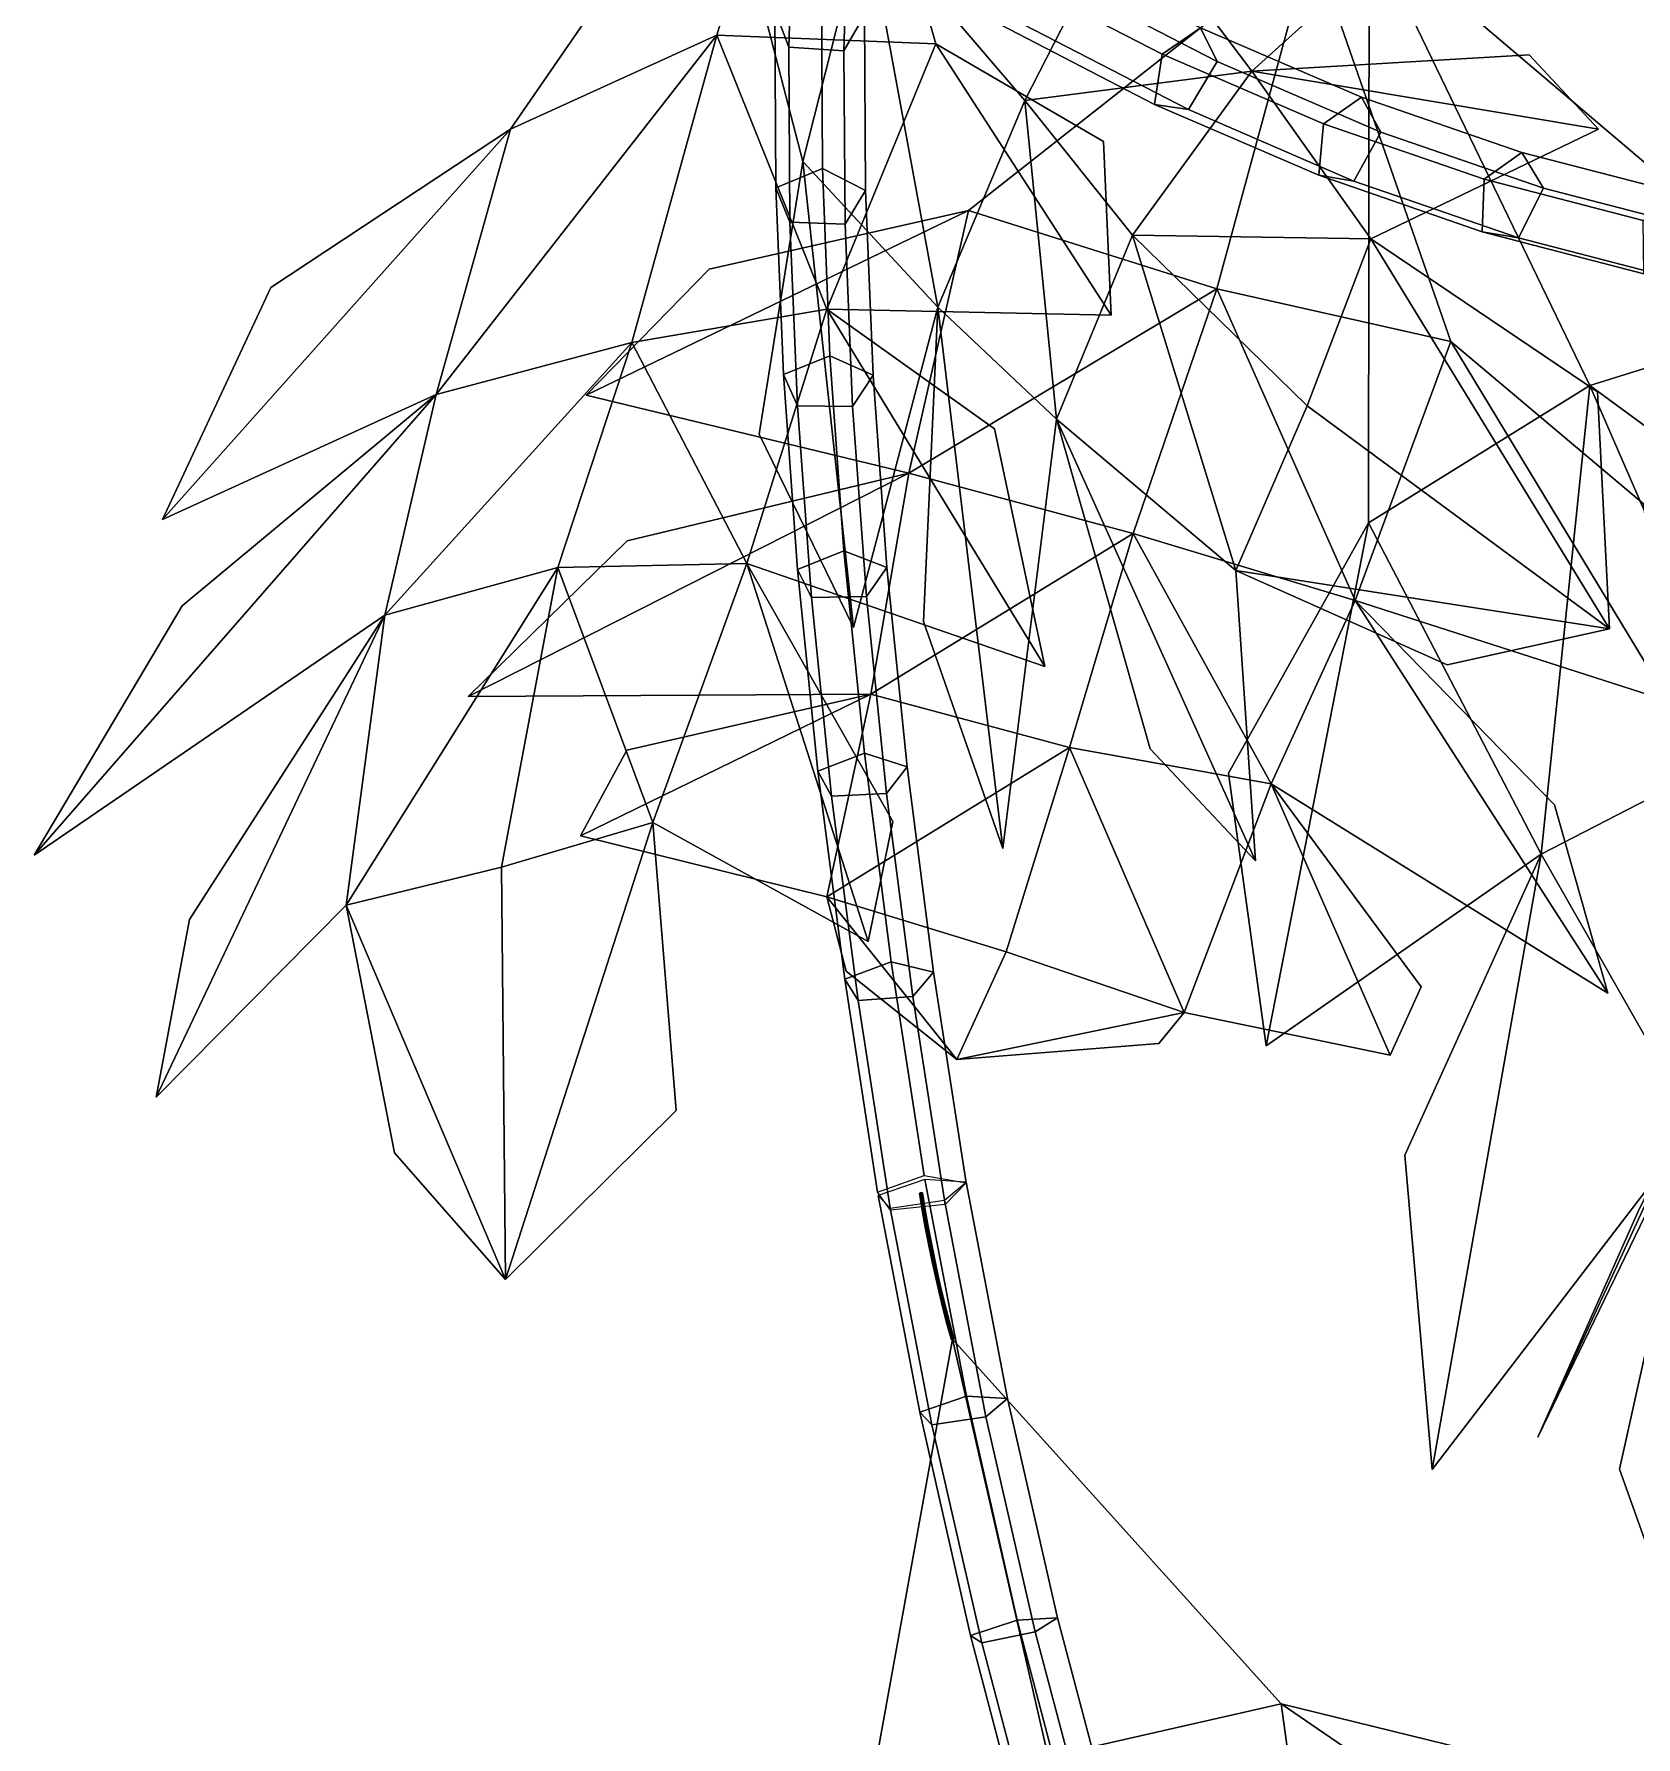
# Model space of a CAD drawing. Header units: metres. Extents: x -349 to 464, y -383 to 362.
# Drawn here: x 337.46 to 377.43, y -201.51 to -159.02 of the extents above; entities that cross this region are included whole.
import ezdxf

# ---------------------------------------------------------------- set-up
doc = ezdxf.new("R2010")
doc.units = ezdxf.units.M

msp = doc.modelspace()

# ---------------------------------------------------------------- linework, layer by layer
at = {"layer": 'Breeder_Leaf', "color": 3}
for points in [[(357.2766, -149.8851, 290.372), (354.4991, -159.0443, 282.0189), (349.3511, -161.3865, 285.3964)], [(357.2766, -149.8851, 290.372), (349.3511, -161.3865, 285.3964), (354.4991, -159.0443, 282.0189)], [(359.9631, -159.2577, 279.201), (354.4991, -159.0443, 282.0189), (357.2766, -149.8851, 290.372)], [(359.9631, -159.2577, 279.201), (357.2766, -149.8851, 290.372), (354.4991, -159.0443, 282.0189)], [(353.6752, -150.7187, 406.0188), (358.2028, -156.0275, 395.4028), (356.6429, -162.1953, 397.1117)], [(353.6752, -150.7187, 406.0188), (356.6429, -162.1953, 397.1117), (358.2028, -156.0275, 395.4028)], [(364.6937, -155.7612, 385.8915), (374.3899, -154.0391, 373.707), (367.8481, -159.9431, 379.9754)], [(364.6937, -155.7612, 385.8915), (367.8481, -159.9431, 379.9754), (374.3899, -154.0391, 373.707)], [(364.6937, -155.7612, 385.8915), (362.1851, -160.6739, 387.6661), (358.2028, -156.0275, 395.4028)], [(364.6937, -155.7612, 385.8915), (358.2028, -156.0275, 395.4028), (362.1851, -160.6739, 387.6661)], [(364.6937, -155.7612, 385.8915), (367.8481, -159.9431, 379.9754), (362.1851, -160.6739, 387.6661)], [(364.6937, -155.7612, 385.8915), (362.1851, -160.6739, 387.6661), (367.8481, -159.9431, 379.9754)], [(358.2028, -156.0275, 395.4028), (360.0079, -165.8353, 389.1644), (356.6429, -162.1953, 397.1117)], [(358.2028, -156.0275, 395.4028), (356.6429, -162.1953, 397.1117), (360.0079, -165.8353, 389.1644)], [(358.2028, -156.0275, 395.4028), (362.1851, -160.6739, 387.6661), (360.0079, -165.8353, 389.1644)], [(358.2028, -156.0275, 395.4028), (360.0079, -165.8353, 389.1644), (362.1851, -160.6739, 387.6661)], [(369.3385, -156.6779, 81.3056), (366.9721, -165.3768, 90.2562), (360.7792, -163.4217, 91.3612)], [(369.3385, -156.6779, 81.3056), (360.7792, -163.4217, 91.3612), (366.9721, -165.3768, 90.2562)], [(372.8115, -166.6852, 91.681), (366.9721, -165.3768, 90.2562), (369.3385, -156.6779, 81.3056)], [(372.8115, -166.6852, 91.681), (369.3385, -156.6779, 81.3056), (366.9721, -165.3768, 90.2562)], [(370.7701, -156.3867, 79.3538), (376.2766, -167.783, 78.2653), (370.7577, -171.2141, 79.3443)], [(370.7701, -156.3867, 79.3538), (370.7577, -171.2141, 79.3443), (376.2766, -167.783, 78.2653)], [(382.0763, -165.979, 79.2399), (376.2766, -167.783, 78.2653), (370.7701, -156.3867, 79.3538)], [(382.0763, -165.979, 79.2399), (370.7701, -156.3867, 79.3538), (376.2766, -167.783, 78.2653)], [(354.4991, -159.0443, 282.0189), (347.4951, -168.0143, 279.0433), (349.3511, -161.3865, 285.3964)], [(354.4991, -159.0443, 282.0189), (349.3511, -161.3865, 285.3964), (347.4951, -168.0143, 279.0433)], [(354.4991, -159.0443, 282.0189), (352.3749, -166.7156, 276.1927), (347.4951, -168.0143, 279.0433)], [(354.4991, -159.0443, 282.0189), (347.4951, -168.0143, 279.0433), (352.3749, -166.7156, 276.1927)], [(357.2463, -165.8831, 273.1673), (352.3749, -166.7156, 276.1927), (354.4991, -159.0443, 282.0189)], [(357.2463, -165.8831, 273.1673), (354.4991, -159.0443, 282.0189), (352.3749, -166.7156, 276.1927)], [(359.9631, -159.2577, 279.201), (357.2463, -165.8831, 273.1673), (354.4991, -159.0443, 282.0189)], [(359.9631, -159.2577, 279.201), (354.4991, -159.0443, 282.0189), (357.2463, -165.8831, 273.1673)], [(359.9631, -159.2577, 279.201), (364.3354, -166.0297, 268.6732), (357.2463, -165.8831, 273.1673)], [(359.9631, -159.2577, 279.201), (357.2463, -165.8831, 273.1673), (364.3354, -166.0297, 268.6732)], [(359.9631, -159.2577, 279.201), (364.1412, -161.6953, 273.8646), (364.3354, -166.0297, 268.6732)], [(359.9631, -159.2577, 279.201), (364.3354, -166.0297, 268.6732), (364.1412, -161.6953, 273.8646)], [(367.8481, -159.9431, 379.9754), (374.7634, -159.5377, 373.1823), (376.4932, -161.3863, 370.8174)], [(367.8481, -159.9431, 379.9754), (376.4932, -161.3863, 370.8174), (374.7634, -159.5377, 373.1823)], [(367.8481, -159.9431, 379.9754), (364.8646, -164.0382, 381.1618), (362.1851, -160.6739, 387.6661)], [(367.8481, -159.9431, 379.9754), (362.1851, -160.6739, 387.6661), (364.8646, -164.0382, 381.1618)], [(367.8481, -159.9431, 379.9754), (370.8138, -164.1302, 372.9395), (364.8646, -164.0382, 381.1618)], [(367.8481, -159.9431, 379.9754), (364.8646, -164.0382, 381.1618), (370.8138, -164.1302, 372.9395)], [(367.8481, -159.9431, 379.9754), (376.4932, -161.3863, 370.8174), (370.8138, -164.1302, 372.9395)], [(367.8481, -159.9431, 379.9754), (370.8138, -164.1302, 372.9395), (376.4932, -161.3863, 370.8174)], [(362.1851, -160.6739, 387.6661), (362.9686, -168.6219, 382.4772), (360.0079, -165.8353, 389.1644)], [(362.1851, -160.6739, 387.6661), (360.0079, -165.8353, 389.1644), (362.9686, -168.6219, 382.4772)], [(362.1851, -160.6739, 387.6661), (364.8646, -164.0382, 381.1618), (362.9686, -168.6219, 382.4772)], [(362.1851, -160.6739, 387.6661), (362.9686, -168.6219, 382.4772), (364.8646, -164.0382, 381.1618)], [(347.4951, -168.0143, 279.0433), (340.6641, -171.1283, 282.8591), (349.3511, -161.3865, 285.3964)], [(347.4951, -168.0143, 279.0433), (349.3511, -161.3865, 285.3964), (340.6641, -171.1283, 282.8591)], [(340.6641, -171.1283, 282.8591), (343.3665, -165.3377, 285.4431), (349.3511, -161.3865, 285.3964)], [(340.6641, -171.1283, 282.8591), (349.3511, -161.3865, 285.3964), (343.3665, -165.3377, 285.4431)], [(357.9115, -173.8269, 390.7951), (355.5574, -168.9961, 395.1117), (356.6429, -162.1953, 397.1117)], [(357.9115, -173.8269, 390.7951), (356.6429, -162.1953, 397.1117), (355.5574, -168.9961, 395.1117)], [(360.0079, -165.8353, 389.1644), (357.9115, -173.8269, 390.7951), (356.6429, -162.1953, 397.1117)], [(360.0079, -165.8353, 389.1644), (356.6429, -162.1953, 397.1117), (357.9115, -173.8269, 390.7951)], [(359.2901, -169.9747, 97.8861), (351.2387, -168.0236, 99.399), (360.7792, -163.4217, 91.3612)], [(359.2901, -169.9747, 97.8861), (360.7792, -163.4217, 91.3612), (351.2387, -168.0236, 99.399)], [(351.2387, -168.0236, 99.399), (354.3087, -164.8848, 94.08541), (360.7792, -163.4217, 91.3612)], [(351.2387, -168.0236, 99.399), (360.7792, -163.4217, 91.3612), (354.3087, -164.8848, 94.08541)], [(366.9721, -165.3768, 90.2562), (359.2901, -169.9747, 97.8861), (360.7792, -163.4217, 91.3612)], [(366.9721, -165.3768, 90.2562), (360.7792, -163.4217, 91.3612), (359.2901, -169.9747, 97.8861)], [(364.8646, -164.0382, 381.1618), (367.4436, -172.3984, 375.8049), (362.9686, -168.6219, 382.4772)], [(364.8646, -164.0382, 381.1618), (362.9686, -168.6219, 382.4772), (367.4436, -172.3984, 375.8049)], [(370.8138, -164.1302, 372.9395), (369.2232, -168.2943, 374.4228), (364.8646, -164.0382, 381.1618)], [(370.8138, -164.1302, 372.9395), (364.8646, -164.0382, 381.1618), (369.2232, -168.2943, 374.4228)], [(364.8646, -164.0382, 381.1618), (369.2232, -168.2943, 374.4228), (367.4436, -172.3984, 375.8049)], [(364.8646, -164.0382, 381.1618), (367.4436, -172.3984, 375.8049), (369.2232, -168.2943, 374.4228)], [(370.8138, -164.1302, 372.9395), (376.7733, -173.8567, 369.2777), (369.2232, -168.2943, 374.4228)], [(370.8138, -164.1302, 372.9395), (369.2232, -168.2943, 374.4228), (376.7733, -173.8567, 369.2777)], [(370.8138, -164.1302, 372.9395), (376.4691, -167.9422, 370.409), (376.7733, -173.8567, 369.2777)], [(370.8138, -164.1302, 372.9395), (376.7733, -173.8567, 369.2777), (376.4691, -167.9422, 370.409)], [(366.9721, -165.3768, 90.2562), (364.8875, -171.4802, 97.72), (359.2901, -169.9747, 97.8861)], [(366.9721, -165.3768, 90.2562), (359.2901, -169.9747, 97.8861), (364.8875, -171.4802, 97.72)], [(370.4275, -173.1521, 98.01966), (364.8875, -171.4802, 97.72), (366.9721, -165.3768, 90.2562)], [(370.4275, -173.1521, 98.01966), (366.9721, -165.3768, 90.2562), (364.8875, -171.4802, 97.72)], [(372.8115, -166.6852, 91.681), (370.4275, -173.1521, 98.01966), (366.9721, -165.3768, 90.2562)], [(372.8115, -166.6852, 91.681), (366.9721, -165.3768, 90.2562), (370.4275, -173.1521, 98.01966)], [(357.2463, -165.8831, 273.1673), (355.244, -172.2269, 268.9027), (352.3749, -166.7156, 276.1927)], [(357.2463, -165.8831, 273.1673), (352.3749, -166.7156, 276.1927), (355.244, -172.2269, 268.9027)], [(357.2463, -165.8831, 273.1673), (362.6824, -174.7948, 261.4851), (355.244, -172.2269, 268.9027)], [(357.2463, -165.8831, 273.1673), (355.244, -172.2269, 268.9027), (362.6824, -174.7948, 261.4851)], [(357.2463, -165.8831, 273.1673), (361.4222, -168.87, 266.7418), (362.6824, -174.7948, 261.4851)], [(357.2463, -165.8831, 273.1673), (362.6824, -174.7948, 261.4851), (361.4222, -168.87, 266.7418)], [(361.6372, -179.3395, 381.5554), (359.6579, -173.6732, 386.6465), (360.0079, -165.8353, 389.1644)], [(361.6372, -179.3395, 381.5554), (360.0079, -165.8353, 389.1644), (359.6579, -173.6732, 386.6465)], [(362.9686, -168.6219, 382.4772), (361.6372, -179.3395, 381.5554), (360.0079, -165.8353, 389.1644)], [(362.9686, -168.6219, 382.4772), (360.0079, -165.8353, 389.1644), (361.6372, -179.3395, 381.5554)], [(382.0763, -165.979, 79.2399), (385.5614, -174.5974, 78.1171), (376.2766, -167.783, 78.2653)], [(382.0763, -165.979, 79.2399), (376.2766, -167.783, 78.2653), (385.5614, -174.5974, 78.1171)], [(352.3749, -166.7156, 276.1927), (346.2184, -173.5125, 273.6222), (347.4951, -168.0143, 279.0433)], [(352.3749, -166.7156, 276.1927), (347.4951, -168.0143, 279.0433), (346.2184, -173.5125, 273.6222)], [(352.3749, -166.7156, 276.1927), (350.5297, -172.3278, 271.1034), (346.2184, -173.5125, 273.6222)], [(352.3749, -166.7156, 276.1927), (346.2184, -173.5125, 273.6222), (350.5297, -172.3278, 271.1034)], [(355.244, -172.2269, 268.9027), (350.5297, -172.3278, 271.1034), (352.3749, -166.7156, 276.1927)], [(355.244, -172.2269, 268.9027), (352.3749, -166.7156, 276.1927), (350.5297, -172.3278, 271.1034)], [(372.8115, -166.6852, 91.681), (378.2404, -175.6605, 99.7917), (370.4275, -173.1521, 98.01966)], [(372.8115, -166.6852, 91.681), (370.4275, -173.1521, 98.01966), (378.2404, -175.6605, 99.7917)], [(372.8115, -166.6852, 91.681), (377.6205, -170.7374, 95.1923), (378.2404, -175.6605, 99.7917)], [(372.8115, -166.6852, 91.681), (378.2404, -175.6605, 99.7917), (377.6205, -170.7374, 95.1923)], [(376.2766, -167.783, 78.2653), (375.0642, -179.4822, 78.4352), (370.7577, -171.2141, 79.3443)], [(376.2766, -167.783, 78.2653), (370.7577, -171.2141, 79.3443), (375.0642, -179.4822, 78.4352)], [(376.2766, -167.783, 78.2653), (380.2137, -176.8272, 78.1924), (375.0642, -179.4822, 78.4352)], [(376.2766, -167.783, 78.2653), (375.0642, -179.4822, 78.4352), (380.2137, -176.8272, 78.1924)], [(385.5614, -174.5974, 78.1171), (380.2137, -176.8272, 78.1924), (376.2766, -167.783, 78.2653)], [(385.5614, -174.5974, 78.1171), (376.2766, -167.783, 78.2653), (380.2137, -176.8272, 78.1924)], [(346.2184, -173.5125, 273.6222), (337.4626, -179.504, 275.842), (347.4951, -168.0143, 279.0433)], [(346.2184, -173.5125, 273.6222), (347.4951, -168.0143, 279.0433), (337.4626, -179.504, 275.842)], [(337.4626, -179.504, 275.842), (341.1619, -173.2843, 278.9363), (347.4951, -168.0143, 279.0433)], [(337.4626, -179.504, 275.842), (347.4951, -168.0143, 279.0433), (341.1619, -173.2843, 278.9363)], [(367.4436, -172.3984, 375.8049), (367.9412, -179.643, 376.4632), (362.9686, -168.6219, 382.4772)], [(367.4436, -172.3984, 375.8049), (362.9686, -168.6219, 382.4772), (367.9412, -179.643, 376.4632)], [(367.9412, -179.643, 376.4632), (365.3111, -176.8555, 379.5956), (362.9686, -168.6219, 382.4772)], [(367.9412, -179.643, 376.4632), (362.9686, -168.6219, 382.4772), (365.3111, -176.8555, 379.5956)], [(369.2232, -168.2943, 374.4228), (376.7733, -173.8567, 369.2777), (367.4436, -172.3984, 375.8049)], [(369.2232, -168.2943, 374.4228), (367.4436, -172.3984, 375.8049), (376.7733, -173.8567, 369.2777)], [(358.3416, -175.4887, 103.3584), (348.2921, -175.5489, 107.4196), (359.2901, -169.9747, 97.8861)], [(358.3416, -175.4887, 103.3584), (359.2901, -169.9747, 97.8861), (348.2921, -175.5489, 107.4196)], [(348.2921, -175.5489, 107.4196), (352.2638, -171.6637, 101.8451), (359.2901, -169.9747, 97.8861)], [(348.2921, -175.5489, 107.4196), (359.2901, -169.9747, 97.8861), (352.2638, -171.6637, 101.8451)], [(364.8875, -171.4802, 97.72), (358.3416, -175.4887, 103.3584), (359.2901, -169.9747, 97.8861)], [(364.8875, -171.4802, 97.72), (359.2901, -169.9747, 97.8861), (358.3416, -175.4887, 103.3584)], [(368.2061, -184.2634, 79.4486), (367.2621, -177.459, 78.8832), (370.7577, -171.2141, 79.3443)], [(368.2061, -184.2634, 79.4486), (370.7577, -171.2141, 79.3443), (367.2621, -177.459, 78.8832)], [(375.0642, -179.4822, 78.4352), (368.2061, -184.2634, 79.4486), (370.7577, -171.2141, 79.3443)], [(375.0642, -179.4822, 78.4352), (370.7577, -171.2141, 79.3443), (368.2061, -184.2634, 79.4486)], [(364.8875, -171.4802, 97.72), (363.2945, -176.8193, 103.1751), (358.3416, -175.4887, 103.3584)], [(364.8875, -171.4802, 97.72), (358.3416, -175.4887, 103.3584), (363.2945, -176.8193, 103.1751)], [(368.3319, -177.7282, 104.1113), (363.2945, -176.8193, 103.1751), (364.8875, -171.4802, 97.72)], [(368.3319, -177.7282, 104.1113), (364.8875, -171.4802, 97.72), (363.2945, -176.8193, 103.1751)], [(370.4275, -173.1521, 98.01966), (368.3319, -177.7282, 104.1113), (364.8875, -171.4802, 97.72)], [(370.4275, -173.1521, 98.01966), (364.8875, -171.4802, 97.72), (368.3319, -177.7282, 104.1113)], [(350.5297, -172.3278, 271.1034), (345.2496, -180.7531, 268.5782), (346.2184, -173.5125, 273.6222)], [(350.5297, -172.3278, 271.1034), (346.2184, -173.5125, 273.6222), (345.2496, -180.7531, 268.5782)], [(350.5297, -172.3278, 271.1034), (349.1263, -179.8004, 266.1318), (345.2496, -180.7531, 268.5782)], [(350.5297, -172.3278, 271.1034), (345.2496, -180.7531, 268.5782), (349.1263, -179.8004, 266.1318)], [(352.9, -178.6933, 263.5622), (349.1263, -179.8004, 266.1318), (350.5297, -172.3278, 271.1034)], [(352.9, -178.6933, 263.5622), (350.5297, -172.3278, 271.1034), (349.1263, -179.8004, 266.1318)], [(355.244, -172.2269, 268.9027), (352.9, -178.6933, 263.5622), (350.5297, -172.3278, 271.1034)], [(355.244, -172.2269, 268.9027), (350.5297, -172.3278, 271.1034), (352.9, -178.6933, 263.5622)], [(355.244, -172.2269, 268.9027), (358.2762, -181.6576, 260.9935), (352.9, -178.6933, 263.5622)], [(355.244, -172.2269, 268.9027), (352.9, -178.6933, 263.5622), (358.2762, -181.6576, 260.9935)], [(355.244, -172.2269, 268.9027), (358.889, -178.663, 262.624), (358.2762, -181.6576, 260.9935)], [(355.244, -172.2269, 268.9027), (358.2762, -181.6576, 260.9935), (358.889, -178.663, 262.624)], [(376.7733, -173.8567, 369.2777), (372.7161, -174.7551, 372.4021), (367.4436, -172.3984, 375.8049)], [(376.7733, -173.8567, 369.2777), (367.4436, -172.3984, 375.8049), (372.7161, -174.7551, 372.4021)], [(370.4275, -173.1521, 98.01966), (376.7251, -182.9472, 108.5001), (368.3319, -177.7282, 104.1113)], [(370.4275, -173.1521, 98.01966), (368.3319, -177.7282, 104.1113), (376.7251, -182.9472, 108.5001)], [(370.4275, -173.1521, 98.01966), (375.3979, -178.2517, 102.135), (376.7251, -182.9472, 108.5001)], [(370.4275, -173.1521, 98.01966), (376.7251, -182.9472, 108.5001), (375.3979, -178.2517, 102.135)], [(345.2496, -180.7531, 268.5782), (340.5103, -185.5413, 271.3671), (346.2184, -173.5125, 273.6222)], [(345.2496, -180.7531, 268.5782), (346.2184, -173.5125, 273.6222), (340.5103, -185.5413, 271.3671)], [(340.5103, -185.5413, 271.3671), (341.338, -181.1099, 273.4109), (346.2184, -173.5125, 273.6222)], [(340.5103, -185.5413, 271.3671), (346.2184, -173.5125, 273.6222), (341.338, -181.1099, 273.4109)], [(357.241, -180.5419, 110.5736), (351.093, -179.0264, 114.189), (358.3416, -175.4887, 103.3584)], [(357.241, -180.5419, 110.5736), (358.3416, -175.4887, 103.3584), (351.093, -179.0264, 114.189)], [(351.093, -179.0264, 114.189), (352.251, -176.8807, 109.8815), (358.3416, -175.4887, 103.3584)], [(351.093, -179.0264, 114.189), (358.3416, -175.4887, 103.3584), (352.251, -176.8807, 109.8815)], [(363.2945, -176.8193, 103.1751), (357.241, -180.5419, 110.5736), (358.3416, -175.4887, 103.3584)], [(363.2945, -176.8193, 103.1751), (358.3416, -175.4887, 103.3584), (357.241, -180.5419, 110.5736)], [(363.2945, -176.8193, 103.1751), (361.7175, -181.9128, 110.5301), (357.241, -180.5419, 110.5736)], [(363.2945, -176.8193, 103.1751), (357.241, -180.5419, 110.5736), (361.7175, -181.9128, 110.5301)], [(366.1586, -183.4307, 110.3232), (361.7175, -181.9128, 110.5301), (363.2945, -176.8193, 103.1751)], [(366.1586, -183.4307, 110.3232), (363.2945, -176.8193, 103.1751), (361.7175, -181.9128, 110.5301)], [(368.3319, -177.7282, 104.1113), (366.1586, -183.4307, 110.3232), (363.2945, -176.8193, 103.1751)], [(368.3319, -177.7282, 104.1113), (363.2945, -176.8193, 103.1751), (366.1586, -183.4307, 110.3232)], [(380.2137, -176.8272, 78.1924), (378.9247, -186.2515, 77.7119), (375.0642, -179.4822, 78.4352)], [(380.2137, -176.8272, 78.1924), (375.0642, -179.4822, 78.4352), (378.9247, -186.2515, 77.7119)], [(368.3319, -177.7282, 104.1113), (371.301, -184.4947, 114.4111), (366.1586, -183.4307, 110.3232)], [(368.3319, -177.7282, 104.1113), (366.1586, -183.4307, 110.3232), (371.301, -184.4947, 114.4111)], [(368.3319, -177.7282, 104.1113), (372.0717, -182.7899, 111.4953), (371.301, -184.4947, 114.4111)], [(368.3319, -177.7282, 104.1113), (371.301, -184.4947, 114.4111), (372.0717, -182.7899, 111.4953)], [(352.9, -178.6933, 263.5622), (349.2268, -190.0914, 263.2162), (349.1263, -179.8004, 266.1318)], [(352.9, -178.6933, 263.5622), (349.1263, -179.8004, 266.1318), (349.2268, -190.0914, 263.2162)], [(352.9, -178.6933, 263.5622), (353.4796, -185.8717, 262.5366), (349.2268, -190.0914, 263.2162)], [(352.9, -178.6933, 263.5622), (349.2268, -190.0914, 263.2162), (353.4796, -185.8717, 262.5366)], [(372.3485, -194.8292, 78.5285), (371.6662, -186.9884, 78.5069), (375.0642, -179.4822, 78.4352)], [(372.3485, -194.8292, 78.5285), (375.0642, -179.4822, 78.4352), (371.6662, -186.9884, 78.5069)], [(378.9247, -186.2515, 77.7119), (372.3485, -194.8292, 78.5285), (375.0642, -179.4822, 78.4352)], [(378.9247, -186.2515, 77.7119), (375.0642, -179.4822, 78.4352), (372.3485, -194.8292, 78.5285)], [(349.1263, -179.8004, 266.1318), (349.2268, -190.0914, 263.2162), (345.2496, -180.7531, 268.5782)], [(349.1263, -179.8004, 266.1318), (345.2496, -180.7531, 268.5782), (349.2268, -190.0914, 263.2162)], [(361.7175, -181.9128, 110.5301), (360.4835, -184.6046, 120.8086), (357.241, -180.5419, 110.5736)], [(361.7175, -181.9128, 110.5301), (357.241, -180.5419, 110.5736), (360.4835, -184.6046, 120.8086)], [(360.4835, -184.6046, 120.8086), (357.7207, -182.399, 116.9965), (357.241, -180.5419, 110.5736)], [(360.4835, -184.6046, 120.8086), (357.241, -180.5419, 110.5736), (357.7207, -182.399, 116.9965)], [(349.2268, -190.0914, 263.2162), (346.4518, -186.9315, 266.2729), (345.2496, -180.7531, 268.5782)], [(349.2268, -190.0914, 263.2162), (345.2496, -180.7531, 268.5782), (346.4518, -186.9315, 266.2729)], [(379.5096, -184.2252, 349.4219), (374.9802, -194.0292, 350.3475), (381.2418, -181.0954, 356.3828)], [(379.5096, -184.2252, 349.4219), (381.2418, -181.0954, 356.3828), (374.9802, -194.0292, 350.3475)], [(374.9802, -194.0292, 350.3475), (377.5075, -188.3382, 355.1609), (381.2418, -181.0954, 356.3828)], [(374.9802, -194.0292, 350.3475), (381.2418, -181.0954, 356.3828), (377.5075, -188.3382, 355.1609)], [(366.1586, -183.4307, 110.3232), (360.4835, -184.6046, 120.8086), (361.7175, -181.9128, 110.5301)], [(366.1586, -183.4307, 110.3232), (361.7175, -181.9128, 110.5301), (360.4835, -184.6046, 120.8086)], [(366.1586, -183.4307, 110.3232), (365.5268, -184.2028, 117.5289), (360.4835, -184.6046, 120.8086)], [(366.1586, -183.4307, 110.3232), (360.4835, -184.6046, 120.8086), (365.5268, -184.2028, 117.5289)], [(378.6512, -199.3916, 80.814), (377.0201, -194.8239, 79.826), (378.9247, -186.2515, 77.7119)], [(378.6512, -199.3916, 80.814), (378.9247, -186.2515, 77.7119), (377.0201, -194.8239, 79.826)], [(360.3768, -191.5774, 261.6433), (362.7613, -202.0039, 254.7889), (357.8482, -205.55, 257.3741)], [(360.3768, -191.5774, 261.6433), (357.8482, -205.55, 257.3741), (362.7613, -202.0039, 254.7889)], [(368.5794, -200.6797, 253.2935), (362.7613, -202.0039, 254.7889), (360.3768, -191.5774, 261.6433)], [(368.5794, -200.6797, 253.2935), (360.3768, -191.5774, 261.6433), (362.7613, -202.0039, 254.7889)], [(368.5794, -200.6797, 253.2935), (369.6527, -208.4588, 248.1928), (362.7613, -202.0039, 254.7889)], [(368.5794, -200.6797, 253.2935), (362.7613, -202.0039, 254.7889), (369.6527, -208.4588, 248.1928)], [(368.5794, -200.6797, 253.2935), (377.3832, -206.712, 245.4247), (369.6527, -208.4588, 248.1928)], [(368.5794, -200.6797, 253.2935), (369.6527, -208.4588, 248.1928), (377.3832, -206.712, 245.4247)], [(368.5794, -200.6797, 253.2935), (374.5448, -202.1474, 249.5337), (377.3832, -206.712, 245.4247)], [(368.5794, -200.6797, 253.2935), (377.3832, -206.712, 245.4247), (374.5448, -202.1474, 249.5337)]]:
    msp.add_3dface(points, dxfattribs=at)
at = {"layer": 'Breeder_Petiole', "color": 3}
for points in [[(356.4198, -155.2234, 285.5018), (356.2913, -159.3466, 281.5984), (355.946, -158.4223, 280.6343), (356.0795, -154.2323, 284.6045)], [(358.3092, -154.403, 284.6088), (358.1783, -158.542, 280.6863), (357.6675, -159.432, 281.6428), (357.7943, -155.341, 285.5161)], [(357.7943, -155.341, 285.5161), (357.6675, -159.432, 281.6428), (356.2913, -159.3466, 281.5984), (356.4198, -155.2234, 285.5018)], [(361.5787, -157.439, 397.802), (365.6072, -159.52, 394.4174), (366.5683, -158.8641, 395.1584), (362.5508, -156.7905, 398.5353)], [(362.5508, -156.7905, 398.5353), (366.5683, -158.8641, 395.1584), (366.9834, -159.7052, 396.1701), (362.9044, -157.5989, 399.5958)], [(361.3224, -158.6543, 398.4024), (365.4192, -160.7726, 394.9641), (365.6072, -159.52, 394.4174), (361.5787, -157.439, 397.802)], [(362.9044, -157.5989, 399.5958), (366.9834, -159.7052, 396.1701), (366.2625, -160.9025, 396.0482), (362.1337, -158.7682, 399.5124)], [(355.946, -158.4223, 280.6343), (355.9735, -162.857, 276.9373), (357.132, -162.373, 276.3657), (357.1055, -157.9278, 280.0738)], [(357.1055, -157.9278, 280.0738), (357.132, -162.373, 276.3657), (358.2066, -162.9228, 277.0336), (358.1783, -158.542, 280.6863)], [(356.2913, -159.3466, 281.5984), (356.3213, -163.7105, 277.9639), (355.9735, -162.857, 276.9373), (355.946, -158.4223, 280.6343)], [(358.1783, -158.542, 280.6863), (358.2066, -162.9228, 277.0336), (357.698, -163.7619, 278.0363), (357.6675, -159.432, 281.6428)], [(362.1337, -158.7682, 399.5124), (366.2625, -160.9025, 396.0482), (365.4192, -160.7726, 394.9641), (361.3224, -158.6543, 398.4024)], [(365.6072, -159.52, 394.4174), (369.6355, -161.2568, 390.8438), (370.5857, -160.5945, 391.5933), (366.5683, -158.8641, 395.1584)], [(366.5683, -158.8641, 395.1584), (370.5857, -160.5945, 391.5933), (371.0623, -161.4631, 392.5533), (366.9834, -159.7052, 396.1701)], [(357.6675, -159.432, 281.6428), (357.698, -163.7619, 278.0363), (356.3213, -163.7105, 277.9639), (356.2913, -159.3466, 281.5984)], [(365.4192, -160.7726, 394.9641), (369.5161, -162.541, 391.3336), (369.6355, -161.2568, 390.8438), (365.6072, -159.52, 394.4174)], [(366.9834, -159.7052, 396.1701), (371.0623, -161.4631, 392.5533), (370.3913, -162.6843, 392.3904), (366.2625, -160.9025, 396.0482)], [(369.6355, -161.2568, 390.8438), (373.6441, -162.6413, 387.0982), (374.5832, -161.9733, 387.8567), (370.5857, -160.5945, 391.5933)], [(370.5857, -160.5945, 391.5933), (374.5832, -161.9733, 387.8567), (375.1212, -162.8642, 388.7622), (371.0623, -161.4631, 392.5533)], [(366.2625, -160.9025, 396.0482), (370.3913, -162.6843, 392.3904), (369.5161, -162.541, 391.3336), (365.4192, -160.7726, 394.9641)], [(369.5161, -162.541, 391.3336), (373.593, -163.9512, 387.528), (373.6441, -162.6413, 387.0982), (369.6355, -161.2568, 390.8438)], [(371.0623, -161.4631, 392.5533), (375.1212, -162.8642, 388.7622), (374.5, -164.1051, 388.5561), (370.3913, -162.6843, 392.3904)], [(373.6441, -162.6413, 387.0982), (377.6133, -163.6668, 383.1984), (378.5413, -162.9942, 383.9662), (374.5832, -161.9733, 387.8567)], [(374.5832, -161.9733, 387.8567), (378.5413, -162.9942, 383.9662), (379.1402, -163.902, 384.815), (375.1212, -162.8642, 388.7622)], [(355.9735, -162.857, 276.9373), (356.1624, -167.5152, 273.5312), (357.3203, -167.0423, 272.949), (357.132, -162.373, 276.3657)], [(357.132, -162.373, 276.3657), (357.3203, -167.0423, 272.949), (358.3943, -167.5243, 273.6683), (358.2066, -162.9228, 277.0336)], [(370.3913, -162.6843, 392.3904), (374.5, -164.1051, 388.5561), (373.593, -163.9512, 387.528), (369.5161, -162.541, 391.3336)], [(373.593, -163.9512, 387.528), (377.63, -164.9966, 383.5654), (377.6133, -163.6668, 383.1984), (373.6441, -162.6413, 387.0982)], [(356.3213, -163.7105, 277.9639), (356.5099, -168.2939, 274.6157), (356.1624, -167.5152, 273.5312), (355.9735, -162.857, 276.9373)], [(358.2066, -162.9228, 277.0336), (358.3943, -167.5243, 273.6683), (357.8859, -168.3095, 274.7139), (357.698, -163.7619, 278.0363)], [(375.1212, -162.8642, 388.7622), (379.1402, -163.902, 384.815), (378.5685, -165.1582, 384.5635), (374.5, -164.1051, 388.5561)], [(357.698, -163.7619, 278.0363), (357.8859, -168.3095, 274.7139), (356.5099, -168.2939, 274.6157), (356.3213, -163.7105, 277.9639)], [(374.5, -164.1051, 388.5561), (378.5685, -165.1582, 384.5635), (377.63, -164.9966, 383.5654), (373.593, -163.9512, 387.528)], [(356.1624, -167.5152, 273.5312), (356.5121, -172.3741, 270.4322), (357.6698, -171.9131, 269.8403), (357.3203, -167.0423, 272.949)], [(357.3203, -167.0423, 272.949), (357.6698, -171.9131, 269.8403), (358.7409, -172.3242, 270.6064), (358.3943, -167.5243, 273.6683)], [(356.5099, -168.2939, 274.6157), (356.8569, -173.0746, 271.5696), (356.5121, -172.3741, 270.4322), (356.1624, -167.5152, 273.5312)], [(358.3943, -167.5243, 273.6683), (358.7409, -172.3242, 270.6064), (358.2309, -173.0529, 271.6913), (357.8859, -168.3095, 274.7139)], [(357.8859, -168.3095, 274.7139), (358.2309, -173.0529, 271.6913), (356.8569, -173.0746, 271.5696), (356.5099, -168.2939, 274.6157)], [(356.5121, -172.3741, 270.4322), (357.0215, -177.4104, 267.655), (358.1795, -176.9617, 267.0542), (357.6698, -171.9131, 269.8403)], [(357.6698, -171.9131, 269.8403), (358.1795, -176.9617, 267.0542), (359.2453, -177.2992, 267.8625), (358.7409, -172.3242, 270.6064)], [(356.8569, -173.0746, 271.5696), (357.3608, -178.0294, 268.8403), (357.0215, -177.4104, 267.655), (356.5121, -172.3741, 270.4322)], [(358.7409, -172.3242, 270.6064), (359.2453, -177.2992, 267.8625), (358.7317, -177.9691, 268.983), (358.2309, -173.0529, 271.6913)], [(358.2309, -173.0529, 271.6913), (358.7317, -177.9691, 268.983), (357.3608, -178.0294, 268.8403), (356.8569, -173.0746, 271.5696)], [(357.0215, -177.4104, 267.655), (357.6886, -182.5995, 265.213), (358.8472, -182.1637, 264.6039), (358.1795, -176.9617, 267.0542)], [(358.1795, -176.9617, 267.0542), (358.8472, -182.1637, 264.6039), (359.9053, -182.4253, 265.4496), (359.2453, -177.2992, 267.8625)], [(357.3608, -178.0294, 268.8403), (358.0198, -183.1345, 266.4407), (357.6886, -182.5995, 265.213), (357.0215, -177.4104, 267.655)], [(359.2453, -177.2992, 267.8625), (359.9053, -182.4253, 265.4496), (359.3863, -183.0343, 266.6019), (358.7317, -177.9691, 268.983)], [(358.7317, -177.9691, 268.983), (359.3863, -183.0343, 266.6019), (358.0198, -183.1345, 266.4407), (357.3608, -178.0294, 268.8403)], [(357.6886, -182.5995, 265.213), (358.5104, -187.9164, 263.1176), (359.6702, -187.4941, 262.5013), (358.8472, -182.1637, 264.6039)], [(358.8472, -182.1637, 264.6039), (359.6702, -187.4941, 262.5013), (360.7184, -187.6777, 263.3792), (359.9053, -182.4253, 265.4496)], [(358.0198, -183.1345, 266.4407), (358.8311, -188.365, 264.3822), (358.5104, -187.9164, 263.1176), (357.6886, -182.5995, 265.213)], [(359.9053, -182.4253, 265.4496), (360.7184, -187.6777, 263.3792), (360.192, -188.2241, 264.5592), (359.3863, -183.0343, 266.6019)], [(359.3863, -183.0343, 266.6019), (360.192, -188.2241, 264.5592), (358.8311, -188.365, 264.3822), (358.0198, -183.1345, 266.4407)], [(358.5233, -187.9985, 263.0929), (359.5616, -193.4039, 261.5517), (360.7231, -193.0022, 260.925), (359.6848, -187.5967, 262.4662)], [(359.6848, -187.5967, 262.4662), (360.7231, -193.0022, 260.925), (361.7531, -193.0654, 261.8407), (360.7147, -187.66, 263.3819)], [(360.7147, -187.66, 263.3819), (361.7531, -193.0654, 261.8407), (361.2133, -193.5153, 263.055), (360.175, -188.1099, 264.5962)], [(358.8245, -188.3138, 264.4018), (359.8629, -193.7193, 262.8606), (359.5616, -193.4039, 261.5517), (358.5233, -187.9985, 263.0929)], [(360.175, -188.1099, 264.5962), (361.2133, -193.5153, 263.055), (359.8629, -193.7193, 262.8606), (358.8245, -188.3138, 264.4018)], [(359.5518, -187.9349, 263.5737), (359.6231, -188.3613, 263.3944), (359.6626, -188.346, 263.3737), (359.5916, -187.9195, 263.5528)], [(359.563, -187.9512, 263.6168), (359.6342, -188.3775, 263.4372), (359.6231, -188.3613, 263.3944), (359.5518, -187.9349, 263.5737)], [(359.6097, -187.946, 263.623), (359.6806, -188.3723, 263.4434), (359.6342, -188.3775, 263.4372), (359.563, -187.9512, 263.6168)], [(359.5916, -187.9195, 263.5528), (359.6626, -188.346, 263.3737), (359.6984, -188.3526, 263.4035), (359.6277, -187.9261, 263.5829)], [(359.6277, -187.9261, 263.5829), (359.6984, -188.3526, 263.4035), (359.6806, -188.3723, 263.4434), (359.6097, -187.946, 263.623)], [(359.6231, -188.3613, 263.3944), (359.6987, -188.7829, 263.2056), (359.7377, -188.7669, 263.1854), (359.6626, -188.346, 263.3737)], [(359.6342, -188.3775, 263.4372), (359.7098, -188.7997, 263.2477), (359.6987, -188.7829, 263.2056), (359.6231, -188.3613, 263.3944)], [(359.6806, -188.3723, 263.4434), (359.7558, -188.7943, 263.2539), (359.7098, -188.7997, 263.2477), (359.6342, -188.3775, 263.4372)], [(359.6626, -188.346, 263.3737), (359.7377, -188.7669, 263.1854), (359.7733, -188.7737, 263.2149), (359.6984, -188.3526, 263.4035)], [(359.6984, -188.3526, 263.4035), (359.7733, -188.7737, 263.2149), (359.7558, -188.7943, 263.2539), (359.6806, -188.3723, 263.4434)], [(359.6987, -188.7829, 263.2056), (359.7784, -189.1993, 263.0074), (359.817, -189.1826, 262.9877), (359.7377, -188.7669, 263.1854)], [(359.7098, -188.7997, 263.2477), (359.7896, -189.2169, 263.0488), (359.7784, -189.1993, 263.0074), (359.6987, -188.7829, 263.2056)], [(359.7558, -188.7943, 263.2539), (359.8352, -189.2112, 263.0551), (359.7896, -189.2169, 263.0488), (359.7098, -188.7997, 263.2477)], [(359.7377, -188.7669, 263.1854), (359.817, -189.1826, 262.9877), (359.8524, -189.1897, 263.0168), (359.7733, -188.7737, 263.2149)], [(359.7733, -188.7737, 263.2149), (359.8524, -189.1897, 263.0168), (359.8352, -189.2112, 263.0551), (359.7558, -188.7943, 263.2539)], [(359.7784, -189.1993, 263.0074), (359.8623, -189.6104, 262.7999), (359.9004, -189.593, 262.7808), (359.817, -189.1826, 262.9877)], [(359.7896, -189.2169, 263.0488), (359.8736, -189.6286, 262.8406), (359.8623, -189.6104, 262.7999), (359.7784, -189.1993, 263.0074)], [(359.8352, -189.2112, 263.0551), (359.9188, -189.6227, 262.8471), (359.8736, -189.6286, 262.8406), (359.7896, -189.2169, 263.0488)], [(359.817, -189.1826, 262.9877), (359.9004, -189.593, 262.7808), (359.9356, -189.6004, 262.8096), (359.8524, -189.1897, 263.0168)], [(359.8524, -189.1897, 263.0168), (359.9356, -189.6004, 262.8096), (359.9188, -189.6227, 262.8471), (359.8352, -189.2112, 263.0551)], [(359.8623, -189.6104, 262.7999), (359.9503, -190.0159, 262.5833), (359.988, -189.9978, 262.5648), (359.9004, -189.593, 262.7808)], [(359.8736, -189.6286, 262.8406), (359.9617, -190.0348, 262.6233), (359.9503, -190.0159, 262.5833), (359.8623, -189.6104, 262.7999)], [(359.9188, -189.6227, 262.8471), (360.0065, -190.0286, 262.6299), (359.9617, -190.0348, 262.6233), (359.8736, -189.6286, 262.8406)], [(359.9004, -189.593, 262.7808), (359.988, -189.9978, 262.5648), (360.0229, -190.0054, 262.5931), (359.9356, -189.6004, 262.8096)], [(359.9356, -189.6004, 262.8096), (360.0229, -190.0054, 262.5931), (360.0065, -190.0286, 262.6299), (359.9188, -189.6227, 262.8471)], [(359.9503, -190.0159, 262.5833), (360.0424, -190.4155, 262.3577), (360.0795, -190.3968, 262.3397), (359.988, -189.9978, 262.5648)], [(359.9617, -190.0348, 262.6233), (360.0538, -190.435, 262.3969), (360.0424, -190.4155, 262.3577), (359.9503, -190.0159, 262.5833)], [(360.0065, -190.0286, 262.6299), (360.0982, -190.4286, 262.4036), (360.0538, -190.435, 262.3969), (359.9617, -190.0348, 262.6233)], [(359.988, -189.9978, 262.5648), (360.0795, -190.3968, 262.3397), (360.1143, -190.4046, 262.3677), (360.0229, -190.0054, 262.5931)], [(360.0229, -190.0054, 262.5931), (360.1143, -190.4046, 262.3677), (360.0982, -190.4286, 262.4036), (360.0065, -190.0286, 262.6299)], [(360.0424, -190.4155, 262.3577), (360.1384, -190.809, 262.1232), (360.1751, -190.7897, 262.1058), (360.0795, -190.3968, 262.3397)], [(360.0538, -190.435, 262.3969), (360.1499, -190.8291, 262.1617), (360.1384, -190.809, 262.1232), (360.0424, -190.4155, 262.3577)], [(360.0982, -190.4286, 262.4036), (360.1939, -190.8225, 262.1685), (360.1499, -190.8291, 262.1617), (360.0538, -190.435, 262.3969)], [(360.0795, -190.3968, 262.3397), (360.1751, -190.7897, 262.1058), (360.2097, -190.7977, 262.1334), (360.1143, -190.4046, 262.3677)], [(360.1143, -190.4046, 262.3677), (360.2097, -190.7977, 262.1334), (360.1939, -190.8225, 262.1685), (360.0982, -190.4286, 262.4036)], [(360.1384, -190.809, 262.1232), (360.2384, -191.1962, 261.88), (360.2746, -191.1763, 261.8632), (360.1751, -190.7897, 262.1058)], [(360.1499, -190.8291, 262.1617), (360.25, -191.2169, 261.9177), (360.2384, -191.1962, 261.88), (360.1384, -190.809, 262.1232)], [(360.1939, -190.8225, 262.1685), (360.2935, -191.21, 261.9246), (360.25, -191.2169, 261.9177), (360.1499, -190.8291, 262.1617)], [(360.1751, -190.7897, 262.1058), (360.2746, -191.1763, 261.8632), (360.309, -191.1845, 261.8904), (360.2097, -190.7977, 262.1334)], [(360.2097, -190.7977, 262.1334), (360.309, -191.1845, 261.8904), (360.2935, -191.21, 261.9246), (360.1939, -190.8225, 262.1685)], [(360.2384, -191.1962, 261.88), (360.342, -191.5768, 261.628), (360.378, -191.5562, 261.6117), (360.2746, -191.1763, 261.8632)], [(360.25, -191.2169, 261.9177), (360.3538, -191.5982, 261.6653), (360.342, -191.5768, 261.628), (360.2384, -191.1962, 261.88)], [(360.2746, -191.1763, 261.8632), (360.378, -191.5562, 261.6117), (360.4124, -191.5647, 261.6387), (360.309, -191.1845, 261.8904)], [(360.309, -191.1845, 261.8904), (360.4124, -191.5647, 261.6387), (360.3972, -191.5911, 261.6724), (360.2935, -191.21, 261.9246)], [(360.2935, -191.21, 261.9246), (360.3972, -191.5911, 261.6724), (360.3538, -191.5982, 261.6653), (360.25, -191.2169, 261.9177)], [(359.5616, -193.4039, 261.5517), (360.8297, -198.9757, 260.5429), (361.9939, -198.5953, 259.9079), (360.7231, -193.0022, 260.925)], [(360.7231, -193.0022, 260.925), (361.9939, -198.5953, 259.9079), (363.0006, -198.5358, 260.8492), (361.7531, -193.0654, 261.8407)], [(361.7531, -193.0654, 261.8407), (363.0006, -198.5358, 260.8492), (362.4437, -198.8869, 262.088), (361.2133, -193.5153, 263.055)], [(359.8629, -193.7193, 262.8606), (361.1061, -199.1549, 261.8825), (360.8297, -198.9757, 260.5429), (359.5616, -193.4039, 261.5517)], [(361.2133, -193.5153, 263.055), (362.4437, -198.8869, 262.088), (361.1061, -199.1549, 261.8825), (359.8629, -193.7193, 262.8606)], [(360.8297, -198.9757, 260.5429), (362.3023, -204.5708, 260.1015), (363.4702, -204.2124, 259.4604), (361.9939, -198.5953, 259.9079)], [(361.9939, -198.5953, 259.9079), (363.4702, -204.2124, 259.4604), (364.4492, -204.0293, 260.4149), (363.0006, -198.5358, 260.8492)], [(363.0006, -198.5358, 260.8492), (364.4492, -204.0293, 260.4149), (363.8711, -204.2803, 261.6683), (362.4437, -198.8869, 262.088)], [(361.1061, -199.1549, 261.8825), (362.5487, -204.6125, 261.4582), (362.3023, -204.5708, 260.1015), (360.8297, -198.9757, 260.5429)], [(362.4437, -198.8869, 262.088), (363.8711, -204.2803, 261.6683), (362.5487, -204.6125, 261.4582), (361.1061, -199.1549, 261.8825)]]:
    msp.add_3dface(points, dxfattribs=at)

doc.saveas('drawing.dxf')
